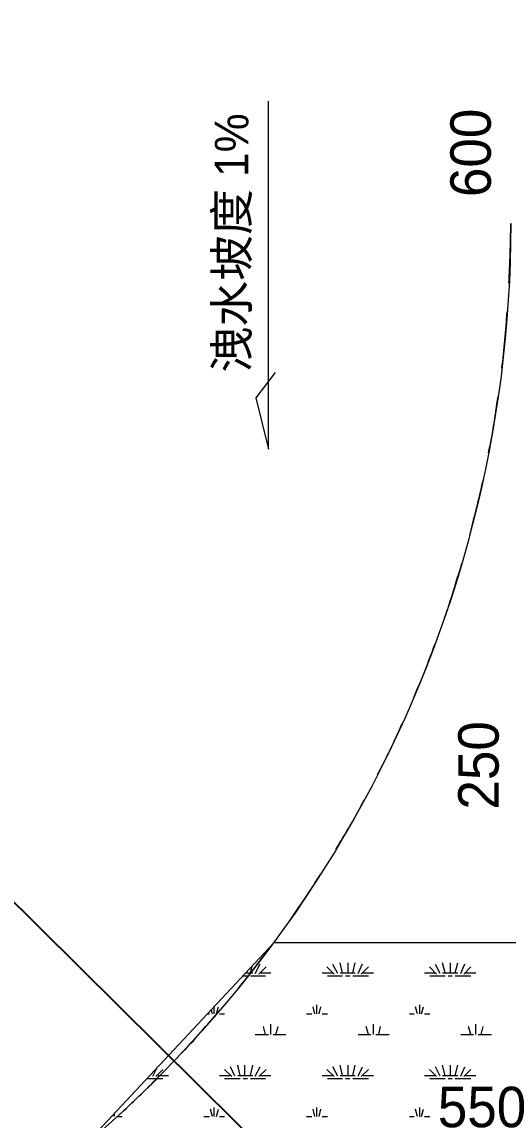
# Model space of a CAD drawing. Header units: millimetres. Extents: x -15161 to 10473752, y -72817 to 33960.
# Drawn here: x 39095 to 39436, y 73 to 844 of the extents above; entities that cross this region are included whole.
import ezdxf

# ---------------------------------------------------------------- set-up
doc = ezdxf.new("R2010")
doc.units = ezdxf.units.MM
doc.layers.add('PDF_幾何圖形', color=7, linetype='Continuous')
doc.layers.add('PDF_文字', color=7, linetype='Continuous')
doc.styles.add('PDF PMingLiU', font='PMingLiU.ttf')

# ---------------------------------------------------------------- blocks, each defined once
blk = doc.blocks.new('拆除後的建築底圖1131126')
at = {"layer": 'PDF_幾何圖形', "lineweight": 0}
for points in [[(13204.85, 3028.86), (12854.69, 3028.86, -0.000209), (12854.27, 625.2)], [(13203.58, 660.35, 0.011407), (13204.85, 702.26, -0.254152), (12816.16, -11.59)]]:
    blk.add_lwpolyline(points, format="xyb", dxfattribs=at)
at = {"layer": 'PDF_幾何圖形', "lineweight": 9}
blk.add_lwpolyline([(13039.3, 597.68), (13025.75, 579.9), (13034.64, 543.91), (13034.64, 788.21)], dxfattribs=at)
at = {"layer": 'PDF_幾何圖形', "lineweight": 0}
blk.add_lwpolyline([(13038.45, 197.14), (12904.65, 54.03), (13454.65, 54.03), (13454.65, -195.77), (13753.15, 197.14)], close=True, dxfattribs=at)
for points in [[(13021.94, 175.97), (13023.21, 181.05)], [(13025.32, 175.55), (13028.71, 182.32)], [(13027.87, 175.13), (13032.95, 180.21)], [(13080.79, 175.13), (13075.71, 180.21)], [(13083.33, 175.55), (13079.94, 181.9)], [(13086.72, 175.97), (13085.02, 183.17)], [(13090.53, 175.97), (13090.53, 183.17)], [(13093.92, 175.97), (13095.61, 183.17)], [(13097.73, 175.55), (13100.69, 182.32)], [(13099.84, 175.13), (13104.92, 180.21)], [(13152.77, 175.13), (13147.69, 180.21)], [(13155.31, 175.55), (13151.92, 181.9)], [(13158.7, 175.97), (13157, 183.17)], [(13162.51, 175.97), (13162.51, 183.17)], [(13165.89, 175.97), (13167.59, 183.17)], [(13169.7, 175.55), (13172.67, 182.32)], [(13171.82, 175.13), (13176.9, 180.21)], [(13016.86, 173.86), (13019.82, 173.86)], [(13018.55, 175.97), (13023.63, 175.97)], [(13021.94, 173.86), (13032.52, 173.86)], [(13029.14, 175.97), (13036.33, 175.97)], [(13072.32, 175.97), (13079.52, 175.97)], [(13076.13, 173.86), (13086.72, 173.86)], [(13085.02, 175.97), (13095.61, 175.97)], [(13088.83, 173.86), (13091.8, 173.86)], [(13093.92, 173.86), (13104.92, 173.86)], [(13101.11, 175.97), (13108.31, 175.97)], [(13144.3, 175.97), (13151.5, 175.97)], [(13148.11, 173.86), (13158.7, 173.86)], [(13157, 175.97), (13167.59, 175.97)], [(13160.81, 173.86), (13163.78, 173.86)], [(13165.89, 173.86), (13176.9, 173.86)], [(13173.09, 175.97), (13180.29, 175.97)], [(12991.45, 147.18), (12993.15, 147.18)], [(12995.26, 147.18), (12994.42, 150.15)], [(12996.53, 147.18), (12996.53, 152.69)], [(12998.23, 147.18), (12999.5, 152.26)], [(13000.34, 147.18), (13003.73, 147.18)], [(13061.31, 147.18), (13065.12, 147.18)], [(13067.24, 147.18), (13065.97, 152.26)], [(13068.51, 147.18), (13068.51, 153.53)], [(13070.21, 147.18), (13071.48, 152.26)], [(13072.32, 147.18), (13076.13, 147.18)], [(13133.72, 147.18), (13137.1, 147.18)], [(13139.22, 147.18), (13137.95, 152.26)], [(13140.91, 147.18), (13140.91, 153.53)], [(13142.18, 147.18), (13143.45, 152.26)], [(13144.3, 147.18), (13148.11, 147.18)], [(13036.33, 132.79), (13036.33, 139.98)], [(13108.31, 132.79), (13108.31, 139.98)], [(13180.29, 132.79), (13180.29, 139.98)], [(13025.32, 132.79), (13034.64, 132.79)], [(13032.52, 132.79), (13031.25, 138.29)], [(13038.03, 132.79), (13046.92, 132.79)], [(13039.72, 132.79), (13041.41, 138.29)], [(13097.73, 132.79), (13106.62, 132.79)], [(13104.92, 132.79), (13103.23, 138.29)], [(13110.01, 132.79), (13119.32, 132.79)], [(13112.12, 132.79), (13113.39, 138.29)], [(13169.7, 132.79), (13178.6, 132.79)], [(13176.9, 132.79), (13175.21, 138.29)], [(13181.98, 132.79), (13191.3, 132.79)], [(13184.1, 132.79), (13185.37, 138.29)], [(12953.35, 103.57), (12956.73, 109.92)], [(12955.46, 103.15), (12960.54, 108.23)], [(13008.81, 103.15), (13003.73, 108.23)], [(13010.93, 103.57), (13007.97, 109.92)], [(13014.74, 104), (13013.05, 111.19)], [(13018.13, 104), (13018.13, 111.19)], [(13021.94, 104), (13023.63, 111.19)], [(13025.32, 103.57), (13028.71, 109.92)], [(13027.87, 103.15), (13032.95, 108.23)], [(13080.79, 103.15), (13075.71, 108.23)], [(13083.33, 103.57), (13079.94, 109.92)], [(13086.72, 104), (13085.02, 111.19)], [(13090.53, 104), (13090.53, 111.19)], [(13093.92, 104), (13095.61, 111.19)], [(13097.73, 103.57), (13100.69, 109.92)], [(13099.84, 103.15), (13104.92, 108.23)], [(13152.77, 103.15), (13147.69, 108.23)], [(13155.31, 103.57), (13151.92, 109.92)], [(13158.7, 104), (13157, 111.19)], [(13162.51, 104), (13162.51, 111.19)], [(13165.89, 104), (13167.59, 111.19)], [(13169.7, 103.57), (13172.67, 109.92)], [(13171.82, 103.15), (13176.9, 108.23)], [(12949.96, 101.88), (12960.54, 101.88)], [(12951.23, 104), (12951.65, 104)], [(12957.16, 104), (12964.35, 104)], [(13000.34, 104), (13007.54, 104)], [(13003.73, 101.88), (13014.74, 101.88)], [(13013.05, 104), (13023.63, 104)], [(13016.86, 101.88), (13019.82, 101.88)], [(13021.94, 101.88), (13032.52, 101.88)], [(13029.14, 104), (13036.33, 104)], [(13072.32, 104), (13079.52, 104)], [(13076.13, 101.88), (13086.72, 101.88)], [(13085.02, 104), (13095.61, 104)], [(13088.83, 101.88), (13091.8, 101.88)], [(13093.92, 101.88), (13104.92, 101.88)], [(13101.11, 104), (13108.31, 104)], [(13144.3, 104), (13151.5, 104)], [(13148.11, 101.88), (13158.7, 101.88)], [(13157, 104), (13167.59, 104)], [(13160.81, 101.88), (13163.78, 101.88)], [(13165.89, 101.88), (13176.9, 101.88)], [(13173.09, 104), (13180.29, 104)], [(12926.25, 75.2), (12926.67, 77.74)], [(12995.26, 75.2), (12993.99, 80.28)], [(12996.53, 75.2), (12996.53, 81.56)], [(12998.23, 75.2), (12999.5, 80.28)], [(13067.24, 75.2), (13065.97, 80.28)], [(13068.51, 75.2), (13068.51, 81.56)], [(13070.21, 75.2), (13071.48, 80.28)], [(13139.22, 75.2), (13137.95, 80.28)], [(13140.91, 75.2), (13140.91, 81.56)], [(13142.18, 75.2), (13143.45, 80.28)], [(12924.55, 75.2), (12924.55, 75.63)], [(12928.37, 75.2), (12931.75, 75.2)], [(12989.34, 75.2), (12993.15, 75.2)], [(13000.34, 75.2), (13003.73, 75.2)], [(13061.31, 75.2), (13065.12, 75.2)], [(13072.32, 75.2), (13076.13, 75.2)], [(13133.72, 75.2), (13137.1, 75.2)], [(13144.3, 75.2), (13148.11, 75.2)]]:
    blk.add_lwpolyline(points, dxfattribs=at)
for centre, radius, start, end in [((12646.16, 586.14), 536.24, 336.16858, 340.45397), ((12661.25, 554.53), 509.68, 332.00274, 336.4957), ((12017.29, 959.96), 1274.45, 321.38178, 323.18657), ((12174.3, 885.66), 1107.19, 313.10672, 315.18316)]:
    blk.add_arc(centre, radius, start, end, dxfattribs=at)
at = {"layer": 'PDF_幾何圖形', "lineweight": 5}
for centre, radius, start, end in [((12646.16, 586.14), 536.24, 336.16858, 340.45397), ((12661.25, 554.53), 509.68, 332.00274, 336.4957), ((12017.29, 959.96), 1274.45, 321.38178, 323.18657), ((12174.3, 885.66), 1107.19, 313.10672, 315.18316)]:
    blk.add_arc(centre, radius, start, end, dxfattribs=at)
at = {"layer": 'PDF_幾何圖形', "lineweight": 0}
for points in [[(13198.5, 600.65), (13200.44, 613.59), (13201.33, 627.38), (13202.31, 640.45)], [(13189.18, 541.37), (13192.45, 554.94), (13193.79, 567.13), (13195.96, 580.75)], [(13176.06, 482.94), (13179.07, 496.04), (13182.65, 508.7), (13185.37, 521.89)], [(13158.27, 425.36), (13162.91, 437.93), (13166.44, 450.77), (13170.55, 463.46)], [(13082.06, 262.77), (13088.93, 274.22), (13095.88, 285.63), (13101.96, 297.49)], [(13049.46, 212.39), (13056.64, 223.53), (13064.67, 234.31), (13071.48, 245.84)], [(12973.25, 119.66), (12982.66, 128.09), (12991.26, 140.01), (13000.34, 149.3)]]:
    blk.add_open_spline(points, degree=3, dxfattribs=at)
at = {"layer": 'PDF_幾何圖形', "lineweight": 5}
for points in [[(13198.5, 600.65), (13200.44, 613.59), (13201.33, 627.38), (13202.31, 640.45)], [(13189.18, 541.37), (13192.45, 554.94), (13193.79, 567.13), (13195.96, 580.75)], [(13176.06, 482.94), (13179.07, 496.04), (13182.65, 508.7), (13185.37, 521.89)], [(13158.27, 425.36), (13162.91, 437.93), (13166.44, 450.77), (13170.55, 463.46)], [(13082.06, 262.77), (13088.93, 274.22), (13095.88, 285.63), (13101.96, 297.49)], [(13049.46, 212.39), (13056.64, 223.53), (13064.67, 234.31), (13071.48, 245.84)], [(12973.25, 119.66), (12982.66, 128.09), (12991.26, 140.01), (13000.34, 149.3)]]:
    blk.add_open_spline(points, degree=3, dxfattribs=at)
at = {"layer": 'PDF_文字', "attachment_point": 4, "rotation": 90, "style": 'PDF PMingLiU'}
for s, insert, char_height in [('600', (13176.84, 720.9), 28.447), ('洩水坡度 1%', (13010.07, 597.68), 23.611), ('250', (13182.34, 290.72), 28.447)]:
    blk.add_mtext(s, dxfattribs=dict(at, insert=insert, char_height=char_height))
at = {"layer": 'PDF_文字', "insert": (13153.62, 81.62), "char_height": 28.447, "attachment_point": 4, "style": 'PDF PMingLiU'}
blk.add_mtext('550', dxfattribs=at)

msp = doc.modelspace()

# ---------------------------------------------------------------- linework, layer by layer
at = {"color": 4}
msp.add_lwpolyline([(34313.4744, 4959.9057), (41545.4633, -2209.2652)], dxfattribs=at)

# ---------------------------------------------------------------- block references
at = {"color": 30}
msp.add_blockref('拆除後的建築底圖1131126', (26233.2578, 0), dxfattribs=at)

doc.saveas('drawing.dxf')
